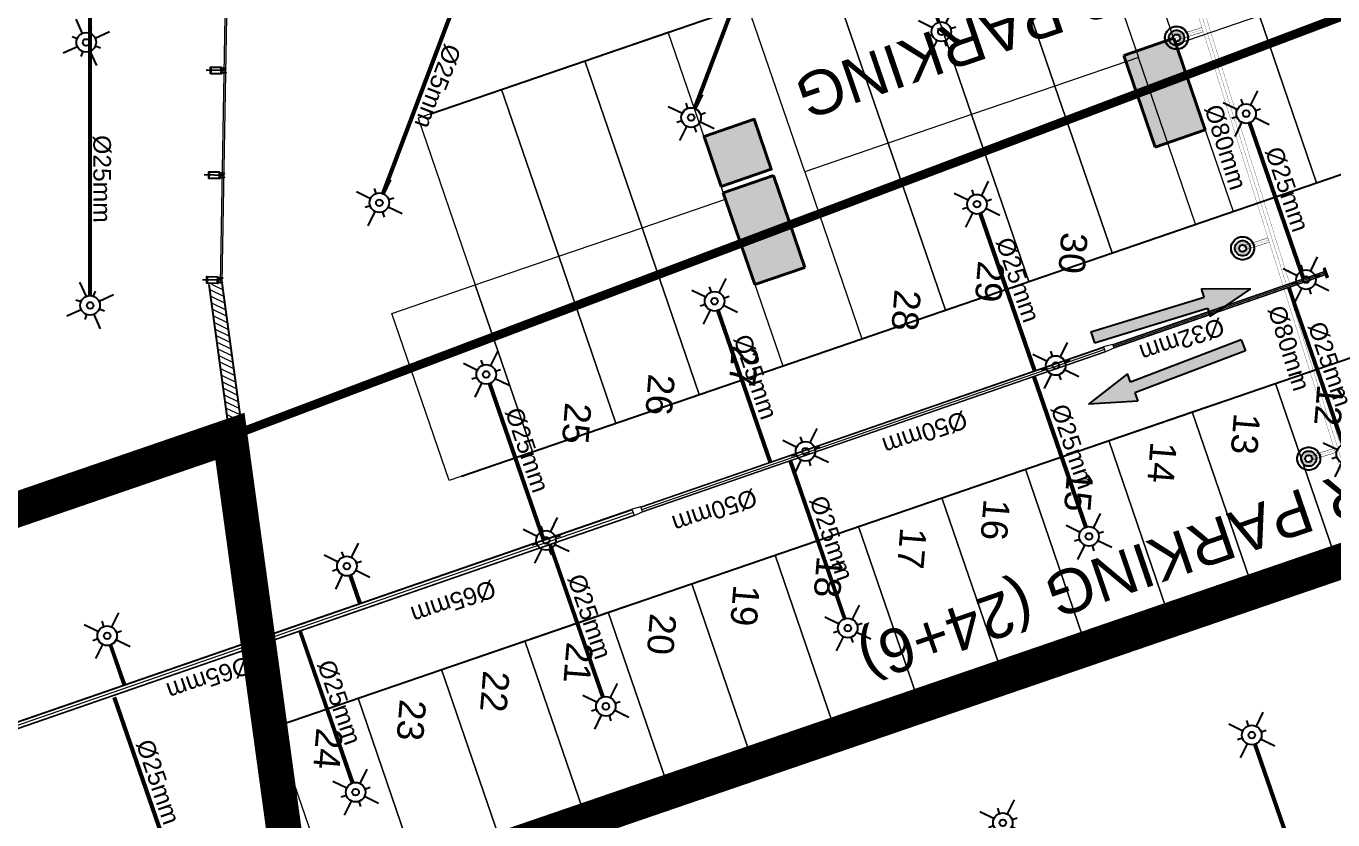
# Model space of a CAD drawing. Header units: inches. Extents: x 257070 to 799932, y -17980 to 269260.
# Drawn here: x 304313 to 319131, y 59909 to 68906 of the extents above; entities that cross this region are included whole.
import ezdxf
from ezdxf.enums import TextEntityAlignment as Align

# ---------------------------------------------------------------- set-up
doc = ezdxf.new("R2010")
doc.units = ezdxf.units.IN
doc.header["$MEASUREMENT"] = 0
doc.linetypes.add('Basement 1floor plan$0$CENTERX2', pattern=[4, 2.5, -0.5, 0.5, -0.5])
for name, color, linetype in [('0-AES-F-SPRINKLER', 10, 'Continuous'), ('0-aes-ff Nozzel', 30, 'Continuous'), ('0-aes-water curtan pipe', 200, 'Continuous'), ('basement-1 r.c.c.$0$DSP_R.C.C.', 1, 'Continuous'), ('basement-1 r.c.c.$0$DSP_R.C.C. HATCH', 253, 'Continuous'), ('basement1_AP$0$A-_ROAD----_E-_-', 2, 'Continuous'), ('C 9$0$DSP_GLAZING', 150, 'Continuous'), ('C 9$0$DSP_MISCELANEOUS', 143, 'Continuous'), ('DSP_MISCELANEOUS', 252, 'Continuous'), ('DSP_WALL', 7, 'Continuous'), ('TILE-2', 33, 'Continuous')]:
    doc.layers.add(name, color=color, linetype=linetype)
for name, color, linetype, lineweight in [('0-AES-F-SPRINKLER PIPE', 10, 'Continuous', 15), ('0-aes-FF-Sprinkler Header', 5, 'Continuous', 0), ('E--CONCRETE-4', 4, 'Continuous', 40), ('E--CONCRETE-SHADE', 253, 'Continuous', 20), ('F--BRICKWALL HATCH', 252, 'Continuous', 20), ('L--CURTAINWALL', 140, 'Continuous', 20), ('M--TILING-2', 252, 'Continuous', 18), ('Q--PARKING', 253, 'Continuous', 13)]:
    doc.layers.add(name, color=color, linetype=linetype, lineweight=lineweight)
doc.layers.add('B', color=7, linetype='Continuous', true_color=0x9aad21)
doc.layers.add('CORE -E', color=7, linetype='Continuous', true_color=0x642d8b)
doc.styles.get("Standard").update_dxf_attribs({"font": 'arial.ttf'})
doc.dimstyles.new('ISO-25', dxfattribs={"dimtxt": 2.5, "dimasz": 2.5, "dimexe": 1.25, "dimexo": 0.625, "dimtad": 1, "dimtxsty": 'Standard', "dimcen": 2.5, "dimadec": 0, "dimazin": 0, "dimtfac": 1, "dimtmove": 0, "dimatfit": 3, "dimfxl": 1, "dimarcsym": 0})

# ---------------------------------------------------------------- blocks, each defined once
blk = doc.blocks.new('C 9$0$GLMUL')
at = {"layer": 'C 9$0$DSP_GLAZING', "color": 253, "ltscale": 3.5}
for points in [[(65515, 39378), (65503, 39378), (65503, 39428), (65500, 39428), (65500, 39378), (65456, 39378), (65456, 39428), (65453, 39428), (65453, 39378), (65440, 39378), (65440, 39253), (65515, 39253)], [(65443, 39256), (65443, 39375), (65512, 39375), (65512, 39256)]]:
    blk.add_lwpolyline(points, close=True, dxfattribs=at)
blk = doc.blocks.new('C 9$0$GRIDG')
at = {"layer": 'C 9$0$DSP_MISCELANEOUS', "color": 8, "ltscale": 3.5}
blk.add_line((39148, 75466), (38926, 75503), dxfattribs=at)
at = {"color": 8, "rotation": 260.4679748069429}
blk.add_blockref('C 9$0$GLMUL', (11108, 146569), dxfattribs=at)
blk = doc.blocks.new('A$C74B46BF2')
at = {"layer": 'basement-1 r.c.c.$0$DSP_R.C.C. HATCH'}
for points in [[(-8815, 23640), (-8815, 23040), (-7715, 23040), (-7715, 23640)], [(-8814, 18840), (-8814, 18240), (-7714, 18240), (-7714, 18840)]]:
    blk.add_hatch(color=8, dxfattribs=at).paths.add_polyline_path(points)
at = {"layer": 'basement-1 r.c.c.$0$DSP_R.C.C. HATCH', "ltscale": 3.5}
h = blk.add_hatch(color=8, dxfattribs=at)
h.dxf.hatch_style = 1
h.paths.add_polyline_path([(-9489, 18840), (-9489, 18240), (-8889, 18240), (-8889, 18840)])
at = {"layer": 'F--BRICKWALL HATCH'}
h = blk.add_hatch(dxfattribs=at)
h.set_pattern_fill('ANSI31', color=8, scale=500, style=0)
h.set_pattern_definition([(45, (-880495.806, -1082619.096), (-44.1941738, 44.1941738), [])])
h.paths.add_polyline_path([(-2590, 35588), (-9692, 36932), (-9722, 36785), (-2740, 35464), (-2740, 11168), (-9692, 12534), (-9721, 12387), (-2590, 10986)])
at = {"layer": 'TILE-2', "ltscale": 3.5}
h = blk.add_hatch(dxfattribs=at)
h.set_pattern_fill('AR-B816', color=8, scale=60, style=0)
h.set_pattern_definition([(360, (-7492.04, -79.27), (3e-14, 480), []), (90, (-7492.04, -79.27), (-480, 480), [480, -480])])
h.paths.add_polyline_path([(1032, -1713), (1032, -1113), (1032, -1186), (1032, -1787)], flags=16)
h.paths.add_polyline_path([(-837, -550), (-380, -615), (-468, -738)], flags=16)
h.paths.add_polyline_path([(-3786, -401), (-3566, -580), (-3804, -591)], flags=16)
edge = h.paths.add_edge_path()
edge.add_line((-7492, -2598), (-7492, -1429))
edge.add_line((-7492, -1429), (-7942, -1429))
edge.add_line((-7942, -1429), (-15482, 1248))
edge.add_line((-15482, 1248), (-15553, 1040))
edge.add_line((-15553, 1040), (-17917, 1856))
edge.add_line((-17917, 1856), (-17917, 9017))
edge.add_arc((-17859, 8521), 500, 96.6761, 174.2016)
edge.add_line((-18357, 8571), (-18996, 2270))
edge.add_arc((-18499, 2219), 500, 174.2016, 246.4265)
edge.add_line((-18699, 1761), (-8987, -2477))
edge.add_arc((-8627, -1652), 900, 246.4265, 267.7194)
edge.add_line((-8662, -2552), (-7492, -2598))
edge = h.paths.add_edge_path()
edge.add_line((-5939, -1479), (-5939, -2646))
edge.add_line((-5939, -2646), (999, -2936))
edge.add_arc((1035, -2037), 900, 267.7194, 276.3838)
edge.add_line((1135, -2931), (10413, -1893))
edge.add_arc((10315, -1005), 894, 276.3217, 294.831)
edge.add_line((10690, -1816), (12880, -805))
edge.add_arc((12512, -8), 878, 294.7731, 372.499)
edge.add_line((13369, 182), (11815, 6435))
edge.add_arc((11329, 6315), 500, 13.9644, 90.5671)
edge.add_line((11324, 6815), (10983, 6814))
edge.add_line((10983, 6814), (10978, -673))
edge.add_line((10978, -673), (8895, -939))
edge.add_line((8895, -939), (8866, -716))
edge.add_line((8866, -716), (1082, -1789))
edge.add_line((1082, -1789), (1093, -1713))
edge.add_line((1093, -1713), (1082, -79))
edge.add_line((1082, -79), (-5939, -79))
edge.add_line((-5939, -79), (-7442, -79))
edge.add_line((-7442, -79), (-7442, -1279))
edge.add_line((-7442, -1279), (-7442, -1279))
edge.add_line((-7442, -1279), (-7442, -1479))
edge.add_line((-7442, -1479), (-5939, -1479))
at = {"layer": 'basement-1 r.c.c.$0$DSP_R.C.C.', "color": 8}
for p, q in [((-7715, 23640), (-8815, 23640)), ((-8815, 23640), (-8815, 23040)), ((-7715, 23040), (-7715, 23640)), ((-8815, 23040), (-7715, 23040)), ((-7714, 18840), (-8814, 18840)), ((-8814, 18840), (-8814, 18240)), ((-7714, 18240), (-7714, 18840)), ((-8814, 18240), (-7714, 18240))]:
    blk.add_line(p, q, dxfattribs=at)
at = {"layer": 'basement-1 r.c.c.$0$DSP_R.C.C.', "color": 8, "ltscale": 10, "elevation": 0}
blk.add_lwpolyline([(-8889, 18240), (-8889, 18840), (-9489, 18840), (-9489, 18240)], close=True, dxfattribs=at)
at = {"layer": 'DSP_WALL', "color": 8}
for p, q in [((-2590, 35588), (-2590, 10986)), ((-2740, 35464), (-2740, 11168)), ((-2740, 11168), (-9692, 12534)), ((-2590, 10986), (-9721, 12387))]:
    blk.add_line(p, q, dxfattribs=at)
at = {"layer": 'L--CURTAINWALL', "color": 8}
for p, q in [((-9692, 12534), (-17650, 15417)), ((-9692, 12513), (-17650, 15396))]:
    blk.add_line(p, q, dxfattribs=at)
at = {"layer": 'C 9$0$DSP_GLAZING', "color": 8, "xscale": -0.9999999999999976, "rotation": 240.5321614835089}
for p in [(-96915, 16394), (-95798, 15990), (-94681, 15585)]:
    blk.add_blockref('C 9$0$GRIDG', p, dxfattribs=at)
blk = doc.blocks.new('basement1_AP$0$AR-DIR-A')
h = blk.add_hatch()
h.set_pattern_fill('ANSI31', color=8)
h.paths.add_polyline_path([(158, -458), (26, -458), (26, -1800), (-74, -1800), (92, -2335), (258, -1800), (158, -1800)])
at = {"layer": 'DSP_MISCELANEOUS', "color": 8}
for p, q in [((158, -458), (26, -458)), ((26, -458), (26, -1800)), ((158, -458), (158, -1800)), ((26, -1800), (-74, -1800)), ((-74, -1800), (92, -2335)), ((258, -1800), (92, -2335)), ((158, -1800), (258, -1800))]:
    blk.add_line(p, q, dxfattribs=at)
blk = doc.blocks.new('*U737')
at = {"layer": '0-AES-F-SPRINKLER PIPE', "color": 200, "lineweight": 30, "const_width": 2.67}
for points in [[(-1770300, 103199), (-1770300, 47081)], [(-1770220, 103199), (-1770220, 47081)]]:
    blk.add_lwpolyline(points, dxfattribs=at)
at = {"layer": '0-AES-F-SPRINKLER PIPE', "color": 252, "lineweight": 30, "const_width": 2.67}
blk.add_lwpolyline([(-1770260, 103199), (-1770260, 47081)], dxfattribs=at)
blk = doc.blocks.new('*U701')
at = {"layer": '0-aes-FF-Sprinkler Header', "color": 1, "const_width": 5}
for points in [[(12087231, -3664419), (12087541, -3664419)], [(12087231, -3664469), (12087541, -3664469)]]:
    blk.add_lwpolyline(points, dxfattribs=at)
at = {"layer": '0-aes-FF-Sprinkler Header', "color": 8, "const_width": 2}
blk.add_lwpolyline([(12087231, -3664444), (12087541, -3664444)], dxfattribs=at)
blk = doc.blocks.new('Nozzel')
at = {"transparency": 33554585}
h = blk.add_hatch(color=30, dxfattribs=at)
h.dxf.hatch_style = 1
edge = h.paths.add_edge_path()
edge.add_ellipse((-1664094, 224269), major_axis=(0.9, 87), ratio=1, start_angle=0, end_angle=360)
edge = h.paths.add_edge_path(flags=16)
edge.add_arc((-1664094, 224269), 40, 0, 360)
blk.add_circle((-1664094, 224269), 40)
at = {"layer": '0-AES-F-SPRINKLER', "color": 13}
blk.add_circle((-1664094, 224269), 131, dxfattribs=at)
for major_axis, start_param, end_param in [((1, 130), 1.575618, 7.858803), ((0.9, 87), 1.580914353715009, 7.864099660894595)]:
    blk.add_ellipse((-1664094, 224269), major_axis=major_axis, ratio=1, start_param=start_param, end_param=end_param, dxfattribs=at)
at = {"layer": '0-AES-F-SPRINKLER PIPE', "lineweight": 30, "rotation": 180}
blk.add_blockref('*U701', (10423137, -3440175), dxfattribs=at)
blk = doc.blocks.new('*U603')
at = {"layer": '0-AES-F-SPRINKLER'}
for p, q in [((171672, 56809), (171672, 56871)), ((171562, 56699), (171500, 56699)), ((171783, 56699), (171845, 56699)), ((171672, 56588), (171672, 56526))]:
    blk.add_line(p, q, dxfattribs=at)
for radius in [111, 37.8]:
    blk.add_circle((171672, 56699), radius, dxfattribs=at)
at = {"layer": '0-AES-F-SPRINKLER PIPE'}
for points, override in [([(171468, 56903), (171594, 56777)], {"dimasz": 70, "dimtad": 0, "dimfxl": 13, "dimarcsym": 1}), ([(171877, 56903), (171751, 56777)], {"dimasz": 70, "dimtad": 0, "dimfxl": 13, "dimarcsym": 1}), ([(171468, 56494), (171594, 56620)], {"dimasz": 70, "dimtad": 0, "dimfxl": 13, "dimarcsym": 1}), ([(171877, 56494), (171751, 56620)], {"dimasz": 70, "dimgap": 0.625, "dimtad": 0, "dimfxl": 13, "dimarcsym": 1})]:
    blk.add_leader(points, dimstyle='ISO-25', override=override, dxfattribs=at)

msp = doc.modelspace()

# ---------------------------------------------------------------- hatches: boundary and pattern name
at = {"layer": 'E--CONCRETE-SHADE'}
for points in [[(317327, 68769.6), (316759.4, 68575), (317116.3, 67534.5), (317683.8, 67729.1)], [(312786.5, 67212.5), (312219, 67017.8), (312575.9, 65977.3), (313143.4, 66171.9)]]:
    msp.add_hatch(color=8, dxfattribs=at).paths.add_polyline_path(points)
at = {"layer": 'E--CONCRETE-SHADE', "ltscale": 3.5}
h = msp.add_hatch(color=8, dxfattribs=at)
h.dxf.hatch_style = 1
h.paths.add_polyline_path([(312567.6, 67850.9), (312000, 67656.3), (312194.7, 67088.7), (312762.2, 67283.4)])

# ---------------------------------------------------------------- linework, layer by layer
at = {"layer": '0-AES-F-SPRINKLER', "color": 7, "const_width": 100, "elevation": 0}
msp.add_lwpolyline([(321656.3, 107312.1), (317715.9, 91029.5), (317671.9, 77137.1), (320194.8, 69380), (277183.8, 53136.7), (281575.8, 117011.5)], close=True, dxfattribs=at)
at = {"layer": '0-AES-F-SPRINKLER', "color": 7, "const_width": 100}
msp.add_lwpolyline([(321947.7, 64154.5), (320194.8, 69380), (306624.2, 64255), (277183.8, 53136.7), (275607, 28195.2), (286480.9, 13609.8), (286969.4, 13130.9), (314703.6, 41422), (322260.6, 34233.9), (333044, 30733.9), (338666.9, 32692.4), (340694.2, 37298.5), (338918.2, 41957.2), (336792.7, 47939.3), (330607.7, 67045.1)], close=True, dxfattribs=at)
at = {"layer": '0-AES-F-SPRINKLER PIPE', "ltscale": 1000, "elevation": 0}
for points in [[(310180.3, 71875.2), (308343.3, 67012.1)], [(310183.1, 71874.1), (308346.2, 67011.4)], [(310194.8, 71869.7), (308358.2, 67007.6)], [(310206.5, 71865.3), (308369.6, 67002.6)], [(310209.3, 71864.3), (308372.3, 67001.1)], [(305022.6, 65849.9), (305022.6, 70499.6)], [(305025.6, 65850.3), (305025.6, 70499.6)], [(305038.1, 65851), (305038.1, 70499.6)], [(305050.6, 65850.3), (305050.6, 70499.6)], [(305053.6, 65849.9), (305053.6, 70499.6)], [(312798, 70411.5), (311878.6, 67977.6)], [(312800.8, 70410.5), (311881.6, 67976.9)], [(312812.5, 70406.1), (311893.5, 67973.2)], [(312824.2, 70401.6), (311905, 67968.1)], [(312827, 70400.6), (311907.6, 67966.7)], [(318170.2, 67805.1), (318782.7, 66033.2)], [(318173.2, 67805.8), (318785.5, 66034.2)], [(318185.2, 67809.2), (318797.3, 66038.3)], [(318196.8, 67813.9), (318809.2, 66042.3)], [(318199.5, 67815.3), (318812, 66043.3)], [(315117.5, 66778.4), (315734, 64994.8)], [(315120.4, 66779), (315736.8, 64995.8)], [(315132.5, 66782.4), (315748.6, 64999.8)], [(315144.1, 66787.2), (315760.4, 65003.9)], [(315146.8, 66788.5), (315763.3, 65004.9)], [(316637.5, 65295.4), (319031.9, 66123)], [(316638.5, 65292.6), (319032.9, 66120.2)], [(316643.7, 65277.5), (319038.1, 66105.1)], [(316648.9, 65262.4), (319043.4, 66090)], [(316649.9, 65259.5), (319044.3, 66087.1)], [(318630.4, 65944.1), (319246.7, 64161.1)], [(318642.3, 65948.1), (319258.7, 64164.5)], [(318645.1, 65949.1), (319261.7, 64165.2)], [(318615.8, 65939), (319232.4, 64155)], [(318618.6, 65940), (319235.1, 64156.4)], [(312141.7, 65678.2), (312736.1, 63958.6)], [(312144.7, 65678.8), (312738.9, 63959.6)], [(312156.7, 65682.2), (312750.7, 63963.7)], [(312168.3, 65687), (312762.6, 63967.7)], [(312171, 65688.3), (312765.4, 63968.7)], [(311284.8, 63457), (316529.7, 65269.8)], [(311286.4, 63452.3), (316531.4, 65265.1)], [(311294.6, 63428.6), (316539.5, 65241.5)], [(311302.8, 63405), (316547.7, 65217.8)], [(311304.4, 63400.3), (316549.3, 65213.1)], [(309552.1, 64849.5), (310164.6, 63077.5)], [(309555.1, 64850.1), (310167.4, 63078.5)], [(309567.1, 64853.5), (310179.2, 63082.6)], [(309578.7, 64858.3), (310191.1, 63086.7)], [(309581.4, 64859.6), (310193.9, 63087.6)], [(312961.2, 63972.9), (313580.4, 62181.6)], [(312964.1, 63973.9), (313583.1, 62182.9)], [(312975.9, 63978), (313594.7, 62187.7)], [(312987.7, 63982.1), (313606.7, 62191.1)], [(312990.5, 63983.1), (313609.7, 62191.7)], [(289490.2, 55932.9), (311182.1, 63430.5)], [(289492.9, 55927.5), (311184, 63424.8)], [(289507.3, 55898.1), (311194.6, 63394.1)], [(289521.7, 55868.7), (311205.2, 63363.3)], [(289524.4, 55863.3), (311207.2, 63357.7)], [(310239.1, 63023.1), (310836.8, 61293.9)], [(310242, 63024), (310839.5, 61295.2)], [(310253.8, 63028.1), (310851.1, 61300)], [(310265.6, 63032.2), (310863.1, 61303.4)], [(310268.4, 63033.2), (310866.1, 61304)], [(307998.7, 62684.7), (308108.2, 62368)], [(308001.4, 62686.1), (308111, 62369)], [(307972.1, 62676), (308081.7, 62358.9)], [(307975.1, 62676.6), (308084.6, 62359.8)], [(307987.1, 62680), (308096.4, 62363.9)], [(307403.7, 62043), (307999.1, 60320.6)], [(307406.6, 62044), (308001.8, 60322)], [(307418.4, 62048.1), (308013.3, 60326.7)], [(307430.2, 62052.2), (308025.4, 60330.1)], [(307433, 62053.2), (308028.4, 60330.8)], [(305253.1, 61887.4), (305409.4, 61435.2)], [(305256, 61888), (305412.2, 61436.2)], [(305268.1, 61891.5), (305424, 61440.3)], [(305279.7, 61896.2), (305435.9, 61444.3)], [(305282.4, 61897.6), (305438.7, 61445.3)]]:
    msp.add_lwpolyline(points, dxfattribs=at)
for points in [[(319045.8, 66165.6), (319020.2, 66156.8), (319056, 66053.3), (319081.5, 66062.2)], [(319042, 66158), (319027.9, 66153.1), (319059.7, 66061), (319073.9, 66065.9)], [(316529.7, 65269.8), (316549.3, 65213.1), (316649.9, 65259.5), (316637.5, 65295.4)], [(311182.1, 63430.5), (311207.2, 63357.7), (311304.4, 63400.3), (311284.8, 63457)]]:
    msp.add_lwpolyline(points, close=True, dxfattribs=at)
at = {"layer": '0-AES-F-SPRINKLER PIPE', "ltscale": 1000}
for points in [[(315725.5, 64928.4), (316315.8, 63220.3)], [(315728.3, 64929.3), (316318.5, 63221.6)], [(315740.1, 64933.4), (316330.1, 63226.4)], [(315751.9, 64937.5), (316342.2, 63229.8)], [(315754.8, 64938.5), (316345.1, 63230.4)], [(305295.1, 61293.6), (306872.1, 56731)], [(305297.9, 61294.5), (306874.8, 56732.3)], [(305309.7, 61298.6), (306886.4, 56737.1)], [(305321.6, 61302.7), (306898.4, 56740.5)], [(305324.4, 61303.7), (306901.4, 56741.1)], [(318233.2, 60761.7), (320224.9, 54999.1)], [(318236.1, 60762.3), (320227.8, 55000.1)], [(318248.2, 60765.7), (320239.6, 55004.2)], [(318259.8, 60770.5), (320251.4, 55008.2)], [(318262.5, 60771.8), (320254.2, 55009.2)]]:
    msp.add_lwpolyline(points, dxfattribs=at)
at = {"layer": 'basement1_AP$0$A-_ROAD----_E-_-', "color": 8}
for p, q in [((308899.6, 67913.3, 0), (329336.2, 74922.2, 0)), ((309250.8, 63805, 0), (329900.3, 70887, 0)), ((309250.8, 63805, 0), (329900.3, 70887, 0)), ((307209.3, 60990.5, 0), (330191, 68872.3, 0))]:
    msp.add_line(p, q, dxfattribs=at)
at = {"layer": 'E--CONCRETE-4', "color": 8}
for p, q in [((317327, 68769.6, 0), (316759.4, 68575, 0)), ((317683.8, 67729.1, 0), (317327, 68769.6, 0)), ((316759.4, 68575, 0), (317116.3, 67534.5, 0)), ((317116.3, 67534.5, 0), (317683.8, 67729.1, 0)), ((312786.5, 67212.5, 0), (312219, 67017.8, 0)), ((313143.4, 66171.9, 0), (312786.5, 67212.5, 0)), ((312219, 67017.8, 0), (312575.9, 65977.3, 0)), ((312575.9, 65977.3, 0), (313143.4, 66171.9, 0))]:
    msp.add_line(p, q, dxfattribs=at)
at = {"layer": 'E--CONCRETE-4', "color": 8, "ltscale": 10, "elevation": 0}
msp.add_lwpolyline([(312194.7, 67088.7), (312762.2, 67283.4), (312567.6, 67850.9), (312000, 67656.3)], close=True, dxfattribs=at)
at = {"layer": 'M--TILING-2', "color": 8, "linetype": 'Basement 1floor plan$0$CENTERX2', "ltscale": 1000, "const_width": 400, "elevation": 0}
msp.add_lwpolyline([(362913.5, 78945.2), (356607.5, 78193.9), (356438.2, 72048.3), (343669.7, 67336.7), (342600.9, 73096.2), (342087.7, 75861.7), (341941.8, 76287.4), (341917.2, 76359.2), (332268.4, 73048.3), (329845.4, 72318.4), (330647.8, 66756.1), (307375.3, 58777.1), (306624.2, 64255), (304158.1, 63408.2), (297379.9, 61087.4), (297421.1, 71567), (313496.8, 77026.1), (313768.1, 82434.7), (332643.3, 86444.5), (338945.2, 87865.2), (350086.4, 91684.8, -0.0291146), (350643, 101934, -0.0244026)], format="xyb", dxfattribs=at)
at = {"layer": 'Q--PARKING', "color": 8, "elevation": 0}
for points in [[(318297.6, 69022.1), (317351.7, 68697.7), (316702.8, 70589.5), (317648.7, 70913.9), (318297.6, 69022.1)], [(316926, 68551.7), (315980.1, 68227.2), (315331.2, 70119.1), (316277.2, 70443.5), (316926, 68551.7)], [(315980.1, 68227.2), (315034.2, 67902.8), (314385.3, 69794.7), (315331.2, 70119.1), (315980.1, 68227.2)], [(315034.2, 67902.8), (314088.2, 67578.4), (313439.4, 69470.3), (314385.3, 69794.7), (315034.2, 67902.8)], [(314088.2, 67578.4), (313142.3, 67254), (312493.5, 69145.8), (313439.4, 69470.3), (314088.2, 67578.4)], [(319243.5, 69346.5), (318297.6, 69022.1), (318946.4, 67130.2), (319892.3, 67454.6), (319243.5, 69346.5)], [(318297.6, 69022.1), (317351.7, 68697.7), (318000.5, 66805.8), (318946.4, 67130.2), (318297.6, 69022.1)], [(311297.8, 66621.4), (312243.7, 66945.8), (311594.9, 68837.6), (310648.9, 68513.2), (311297.8, 66621.4)], [(310351.9, 66297), (311297.8, 66621.4), (310648.9, 68513.2), (309703, 68188.8), (310351.9, 66297)], [(316926, 68551.7), (315980.1, 68227.2), (316628.9, 66335.4), (317574.8, 66659.8), (316926, 68551.7)], [(309405.9, 65972.6), (310351.9, 66297), (309703, 68188.8), (308757.1, 67864.4), (309405.9, 65972.6)], [(315980.1, 68227.2), (315034.2, 67902.8), (315683, 66011), (316628.9, 66335.4), (315980.1, 68227.2)], [(315034.2, 67902.8), (314088.2, 67578.4), (314737.1, 65686.6), (315683, 66011), (315034.2, 67902.8)], [(314088.2, 67578.4), (313142.3, 67254), (313791.1, 65362.2), (314737.1, 65686.6), (314088.2, 67578.4)], [(311297.8, 66621.4), (312243.7, 66945.8), (312892.5, 65054), (311946.6, 64729.6), (311297.8, 66621.4)], [(310351.9, 66297), (311297.8, 66621.4), (311946.6, 64729.6), (311000.7, 64405.2), (310351.9, 66297)], [(309405.9, 65972.6), (310351.9, 66297), (311000.7, 64405.2), (310054.8, 64080.7), (309405.9, 65972.6)], [(308460, 65648.2), (309405.9, 65972.6), (310054.8, 64080.7), (309108.9, 63756.3), (308460, 65648.2)], [(319427.7, 65180.9), (318481.8, 64856.5), (319130.6, 62964.7), (320076.5, 63289.1), (319427.7, 65180.9)], [(318481.8, 64856.5), (317535.9, 64532.1), (318184.7, 62640.3), (319130.6, 62964.7), (318481.8, 64856.5)], [(317535.9, 64532.1), (316589.9, 64207.7), (317238.8, 62315.9), (318184.7, 62640.3), (317535.9, 64532.1)], [(316589.9, 64207.7), (315644, 63883.3), (316292.9, 61991.5), (317238.8, 62315.9), (316589.9, 64207.7)], [(315644, 63883.3), (314698.1, 63558.9), (315346.9, 61667.1), (316292.9, 61991.5), (315644, 63883.3)], [(314698.1, 63558.9), (313752.2, 63234.5), (314401, 61342.6), (315346.9, 61667.1), (314698.1, 63558.9)], [(313752.2, 63234.5), (312806.3, 62910.1), (313455.1, 61018.2), (314401, 61342.6), (313752.2, 63234.5)], [(312806.3, 62910.1), (311860.4, 62585.6), (312509.2, 60693.8), (313455.1, 61018.2), (312806.3, 62910.1)], [(311860.4, 62585.6), (310914.4, 62261.2), (311563.3, 60369.4), (312509.2, 60693.8), (311860.4, 62585.6)], [(310914.4, 62261.2), (309968.5, 61936.8), (310617.4, 60045), (311563.3, 60369.4), (310914.4, 62261.2)], [(309968.5, 61936.8), (309022.6, 61612.4), (309671.4, 59720.6), (310617.4, 60045), (309968.5, 61936.8)], [(309022.6, 61612.4), (308076.7, 61288), (308725.5, 59396.2), (309671.4, 59720.6), (309022.6, 61612.4)], [(308076.7, 61288), (307130.8, 60963.6), (307779.6, 59071.7), (308725.5, 59396.2), (308076.7, 61288)]]:
    msp.add_lwpolyline(points, close=True, dxfattribs=at)

# ---------------------------------------------------------------- block references
at = {"color": 8, "rotation": 288.9241474647687}
msp.add_blockref('A$C74B46BF2', (297823.3, 52764.2, 0), dxfattribs=at)
at = {"layer": '0-AES-F-SPRINKLER', "color": 7}
for p, rotation in [((170698.2, -40482, 0), 18.92999789876441), ((124362.3, 76345.2, 0), 339.306433233698), ((174155.1, -41410.8, 0), 18.92999789876441), ((167860.5, -41455.3, 0), 18.92999789876441), ((164325.1, -42420.8, 0), 18.92999789876441), ((171102.4, -42437.5, 0), 18.92999789876441), ((174833.6, -43292.4, 0), 18.92999789876441), ((124405.8, 73363.4, 0), 339.306433233698), ((168126.6, -43537.8, 0), 18.92999789876441), ((165537, -44366.5, 0), 18.92999789876441), ((171995.9, -44265.7, 0), 18.92999789876441), ((169158.1, -45238.9, 0), 18.92999789876441), ((175289, -45268.4, 0), 18.92999789876441), ((166215.5, -46248.1, 0), 18.92999789876441), ((172372.4, -46203.1), 18.92999789876441), ((163957, -46540, 0), 18.92999789876441), ((414587.9, -81973.9, 0), 108.9424593604549), ((169637, -47241.8, 0), 18.92999789876441), ((166893.4, -48129.5, 0), 18.92999789876441), ((427568, -83099.6), 108.9424593604549), ((164055.7, -49102.8, 0), 18.92999789876441), ((424744.8, -84093.7), 108.9424593604549)]:
    msp.add_blockref('*U603', p, dxfattribs=dict(at, rotation=rotation))
at = {"layer": '0-aes-ff Nozzel', "extrusion": (-1.25737e-09, -3.95099e-10, 1), "rotation": 197.4441325231346}
for p in [(-1337433.6, -216127.1, 0), (-1336684.2, -218512.1, 0), (-1335934.8, -220897.1, 0)]:
    msp.add_blockref('Nozzel', p, dxfattribs=at)
at = {"layer": '0-aes-water curtan pipe', "color": 51, "xscale": -1, "rotation": 17.44413252219998}
msp.add_blockref('*U737', (-1342772.6, -552120.8, 0), dxfattribs=at)
at = {"layer": 'DSP_MISCELANEOUS', "color": 8, "rotation": 107.0482681021921}
msp.add_blockref('basement1_AP$0$AR-DIR-A', (315996.6, 65156.2, 0), dxfattribs=at)
at = {"layer": 'DSP_MISCELANEOUS', "color": 8, "xscale": -1, "rotation": 290.8117276838807}
msp.add_blockref('basement1_AP$0$AR-DIR-A', (318576.9, 65363.4, 0), dxfattribs=at)

# ---------------------------------------------------------------- texts
at = {"layer": '0-AES-F-SPRINKLER PIPE', "color": 7, "linetype": 'Continuous', "lineweight": -3, "ltscale": 0.9, "char_height": 200, "width": 685.774, "attachment_point": 2}
for s, insert, rotation in [('%%C25mm', (309076.1, 68187, 0), 249.30643), ('%%C25mm', (305275.7, 67174, 0), 270.11156), ('%%C25mm', (318709.5, 67089.7, 0), 288.82422), ('%%C25mm', (315656.8, 66062.9, 0), 288.82422), ('%%C32mm', (317452.8, 65253.6, 0), 198.82422), ('%%C25mm', (319195.1, 65107.8, 0), 288.82422), ('%%C25mm', (312681, 64962.7, 0), 288.82422), ('%%C25mm', (316278.5, 64173, 0), 288.82422), ('%%C25mm', (310091.4, 64134, 0), 288.82422), ('%%C50mm', (314537.6, 64198.3, 0), 198.82422), ('%%C50mm', (312152.9, 63315.8, 0), 198.82422), ('%%C25mm', (313543.1, 63134.3, 0), 288.82422), ('%%C25mm', (310799.5, 62246.6, 0), 288.82422), ('%%C65mm', (309191, 62283.1, 0), 198.82422), ('%%C65mm', (306420.1, 61419, 0), 198.82422), ('%%C25mm', (307961.7, 61273.4, 0), 288.82422), ('%%C25mm', (305905.8, 60371.5, 0), 288.82422)]:
    msp.add_mtext(s, dxfattribs=dict(at, insert=insert, rotation=rotation))
at = {"layer": '0-aes-water curtan pipe', "char_height": 200, "width": 685.774, "attachment_point": 2, "rotation": 287.44413}
for insert in [(318012.7, 67564.6, 0), (318731.8, 65286.2, 0)]:
    msp.add_mtext('%%C80mm', dxfattribs=dict(at, insert=insert))
at = {"layer": 'B', "color": 8}
for s, p in [('30', (316185.1, 66333, 0)), ('29', (315239.2, 66008.6, 0)), ('28', (314293.2, 65684.2, 0)), ('27', (312448.7, 65051.6, 0)), ('26', (311502.8, 64727.1, 0)), ('12', (319087.3, 64607.3, 0)), ('25', (310556.9, 64402.7, 0)), ('13', (318141.4, 64282.9, 0)), ('14', (317195.5, 63958.5, 0)), ('15', (316249.6, 63634, 0)), ('16', (315303.6, 63309.6, 0)), ('17', (314357.7, 62985.2, 0)), ('18', (313411.8, 62660.8, 0)), ('19', (312465.9, 62336.4, 0)), ('20', (311520, 62012, 0)), ('21', (310574.1, 61687.6, 0)), ('22', (309628.1, 61363.2, 0)), ('23', (308682.2, 61038.7, 0)), ('24', (307736.3, 60714.3, 0))]:
    msp.add_text(s, height=300, rotation=265.35069, dxfattribs=at).set_placement(p, align=Align.MIDDLE_CENTER)
at = {"layer": 'CORE -E', "color": 8}
for s, p in [('2WHEELER PARKING', (319783.1, 70641, 0)), ('2WHEELER PARKING (24+6)', (322611.8, 64986.5, 0))]:
    msp.add_text(s, height=500, rotation=198.93, dxfattribs=at).set_placement(p)

doc.saveas('drawing.dxf')
